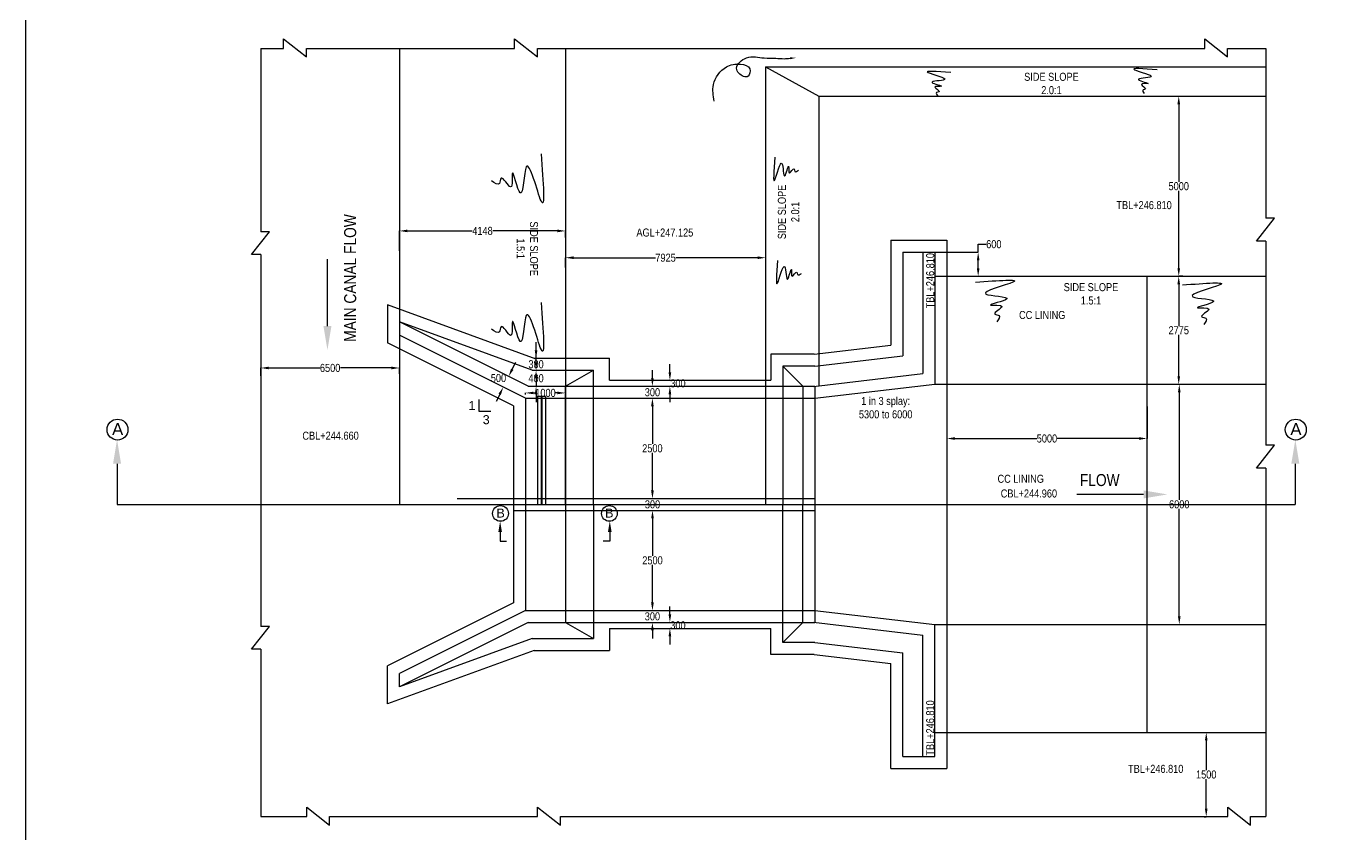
# Model space of a CAD drawing. Header units: inches. Extents: x -392027 to 80613, y -22027 to 270759.
# Drawn here: x -392027 to -359664, y 238156 to 258352 of the extents above; entities that cross this region are included whole.
import ezdxf

# ---------------------------------------------------------------- set-up
doc = ezdxf.new("R2010")
doc.units = ezdxf.units.IN
doc.header["$MEASUREMENT"] = 0
for name, color, linetype in [('GL', 40, 'Continuous'), ('head wall', 4, 'Continuous'), ('main canal', 1, 'Continuous'), ('walls', 130, 'Continuous')]:
    doc.layers.add(name, color=color, linetype=linetype)
doc.styles.add('ARIAL NARROW', font='ARIALN.TTF')
doc.dimstyles.get("Standard").update_dxf_attribs({"dimtxt": 0.18, "dimasz": 0.18, "dimexe": 0.18, "dimexo": 0.0625, "dimgap": 0.09, "dimtad": 0, "dimtih": 1, "dimtoh": 1, "dimdec": 4, "dimzin": 0, "dimdsep": 46, "dimtxsty": 'Standard', "dimcen": 0.09, "dimadec": 0, "dimazin": 0, "dimtfac": 1, "dimtdec": 4, "dimtofl": 0, "dimtmove": 0, "dimatfit": 3, "dimfxl": 1, "dimtolj": 1, "dimtzin": 0, "dimarcsym": 0})
doc.dimstyles.new('STANDARD$0', dxfattribs={"dimscale": 88.888889, "dimtxt": 0.02, "dimasz": 0.02, "dimexe": 0.05, "dimexo": 0.1, "dimgap": 0.002, "dimtad": 2, "dimdec": 0, "dimzin": 1, "dimdsep": 46, "dimtxsty": 'Standard', "dimblk": 'OBLIQUE', "dimcen": 0.09, "dimadec": 0, "dimazin": 0, "dimtfac": 1, "dimtdec": 4, "dimtofl": 0, "dimtmove": 0, "dimatfit": 3, "dimfxl": 1, "dimtolj": 1, "dimtzin": 1, "dimarcsym": 0})

# ---------------------------------------------------------------- blocks, each defined once
blk = doc.blocks.new('*D30')
at = {"layer": 'Defpoints', "color": 0, "transparency": 16777216}
for p in [(-378544, 249249), (-379544, 249143), (-378544, 249180)]:
    blk.add_point(p, dxfattribs=at)
at = {"layer": 'walls', "color": 0, "lineweight": -2, "transparency": 16777216}
for p, q in [((-378544, 249249), (-378544, 249180)), ((-379544, 249143), (-379544, 249180)), ((-379344, 249180), (-379291, 249180)), ((-378744, 249180), (-378797, 249180))]:
    blk.add_line(p, q, dxfattribs=at)
at = {"layer": 'walls', "color": 0, "transparency": 16777216}
for points in [[(-379344, 249213), (-379344, 249147), (-379544, 249180)], [(-378744, 249213), (-378744, 249147), (-378544, 249180)]]:
    blk.add_solid(points, dxfattribs=at)
at = {"layer": 'walls', "color": 0, "transparency": 16777216, "insert": (-379044, 249180), "char_height": 200, "attachment_point": 5, "style": 'ARIAL NARROW'}
blk.add_mtext('\\A1;1000', dxfattribs=at)
blk = doc.blocks.new('*D31')
at = {"layer": 'Defpoints', "color": 0, "transparency": 16777216}
for p in [(-382692, 253229), (-378544, 253063), (-382692, 252732)]:
    blk.add_point(p, dxfattribs=at)
at = {"layer": 'main canal', "color": 0, "lineweight": -2, "transparency": 16777216}
for p, q in [((-382692, 252732), (-382692, 253229)), ((-382492, 253229), (-380876, 253229)), ((-378744, 253229), (-380360, 253229)), ((-378544, 253063), (-378544, 253229))]:
    blk.add_line(p, q, dxfattribs=at)
at = {"layer": 'main canal', "color": 0, "transparency": 16777216}
for points in [[(-382492, 253262), (-382492, 253196), (-382692, 253229)], [(-378744, 253262), (-378744, 253196), (-378544, 253229)]]:
    blk.add_solid(points, dxfattribs=at)
at = {"layer": 'main canal', "color": 0, "transparency": 16777216, "insert": (-380618, 253229), "char_height": 200, "attachment_point": 5, "style": 'ARIAL NARROW'}
blk.add_mtext('\\A1;4148', dxfattribs=at)
blk = doc.blocks.new('*D32')
at = {"layer": 'Defpoints', "color": 0, "transparency": 16777216}
for p in [(-373544, 252559), (-373544, 252559), (-378544, 252317)]:
    blk.add_point(p, dxfattribs=at)
at = {"layer": 'main canal', "color": 0, "lineweight": -2, "transparency": 16777216}
for p, q in [((-378544, 252317), (-378544, 252560)), ((-378344, 252559), (-376299, 252559)), ((-373744, 252559), (-375789, 252559)), ((-373544, 252559), (-373544, 252560))]:
    blk.add_line(p, q, dxfattribs=at)
at = {"layer": 'main canal', "color": 0, "transparency": 16777216}
for points in [[(-378344, 252593), (-378344, 252526), (-378544, 252559)], [(-373744, 252593), (-373744, 252526), (-373544, 252559)]]:
    blk.add_solid(points, dxfattribs=at)
at = {"layer": 'main canal', "color": 0, "transparency": 16777216, "insert": (-376044, 252559), "char_height": 200, "attachment_point": 5, "style": 'ARIAL NARROW'}
blk.add_mtext('\\A1;7925', dxfattribs=at)
blk = doc.blocks.new('*D33')
at = {"layer": 'Defpoints', "color": 0, "transparency": 16777216}
for p in [(-386157, 249607), (-382692, 249804), (-382692, 249656)]:
    blk.add_point(p, dxfattribs=at)
at = {"layer": 'main canal', "color": 0, "lineweight": -2, "transparency": 16777216}
for p, q in [((-386157, 249607), (-386157, 249804)), ((-385957, 249804), (-384680, 249804)), ((-382892, 249804), (-384170, 249804)), ((-382692, 249656), (-382692, 249804))]:
    blk.add_line(p, q, dxfattribs=at)
at = {"layer": 'main canal', "color": 0, "transparency": 16777216}
for points in [[(-385957, 249837), (-385957, 249770), (-386157, 249804)], [(-382892, 249837), (-382892, 249770), (-382692, 249804)]]:
    blk.add_solid(points, dxfattribs=at)
at = {"layer": 'main canal', "color": 0, "transparency": 16777216, "insert": (-384425, 249804), "char_height": 200, "attachment_point": 5, "style": 'ARIAL NARROW'}
blk.add_mtext('\\A1;6500', dxfattribs=at)
blk = doc.blocks.new('*D34')
at = {"layer": 'Defpoints', "color": 0, "transparency": 16777216}
for p in [(-364014, 248839), (-369014, 248041), (-364014, 248041)]:
    blk.add_point(p, dxfattribs=at)
at = {"layer": 'main canal', "color": 0, "lineweight": -2, "transparency": 16777216}
for p, q in [((-364014, 248839), (-364014, 248041)), ((-369014, 248041), (-369014, 248041)), ((-368814, 248041), (-366769, 248041)), ((-364214, 248041), (-366260, 248041))]:
    blk.add_line(p, q, dxfattribs=at)
at = {"layer": 'main canal', "color": 0, "transparency": 16777216}
for points in [[(-368814, 248075), (-368814, 248008), (-369014, 248041)], [(-364214, 248075), (-364214, 248008), (-364014, 248041)]]:
    blk.add_solid(points, dxfattribs=at)
at = {"layer": 'main canal', "color": 0, "transparency": 16777216, "insert": (-366514, 248041), "char_height": 200, "attachment_point": 5, "style": 'ARIAL NARROW'}
blk.add_mtext('\\A1;5000', dxfattribs=at)
blk = doc.blocks.new('*D35')
at = {"layer": 'Defpoints', "color": 0, "transparency": 16777216}
for p in [(-379280, 249746), (-379280, 249346), (-379280, 249346)]:
    blk.add_point(p, dxfattribs=at)
at = {"layer": 'walls', "color": 0, "lineweight": -2, "transparency": 16777216}
for p, q in [((-379280, 249946), (-379280, 250146)), ((-379280, 249746), (-379280, 249746)), ((-379280, 249346), (-379280, 249346)), ((-379280, 249146), (-379280, 248946))]:
    blk.add_line(p, q, dxfattribs=at)
at = {"layer": 'walls', "color": 0, "transparency": 16777216}
for points in [[(-379313, 249946), (-379246, 249946), (-379280, 249746)], [(-379313, 249146), (-379246, 249146), (-379280, 249346)]]:
    blk.add_solid(points, dxfattribs=at)
at = {"layer": 'walls', "color": 0, "transparency": 16777216, "insert": (-379280, 249546), "char_height": 200, "attachment_point": 5, "style": 'ARIAL NARROW'}
blk.add_mtext('\\A1;400', dxfattribs=at)
blk = doc.blocks.new('*D36')
at = {"layer": 'Defpoints', "color": 0, "transparency": 16777216}
for p in [(-376372, 243746), (-376372, 243746), (-376372, 243446)]:
    blk.add_point(p, dxfattribs=at)
at = {"layer": 'walls', "color": 0, "lineweight": -2, "transparency": 16777216}
for p, q in [((-376372, 243946), (-376372, 244146)), ((-376373, 243746), (-376373, 243746)), ((-376373, 243446), (-376373, 243446)), ((-376372, 243246), (-376372, 243046))]:
    blk.add_line(p, q, dxfattribs=at)
at = {"layer": 'walls', "color": 0, "transparency": 16777216}
for points in [[(-376406, 243946), (-376339, 243946), (-376372, 243746)], [(-376406, 243246), (-376339, 243246), (-376372, 243446)]]:
    blk.add_solid(points, dxfattribs=at)
at = {"layer": 'walls', "color": 0, "transparency": 16777216, "insert": (-376372, 243596), "char_height": 200, "attachment_point": 5, "style": 'ARIAL NARROW'}
blk.add_mtext('\\A1;300', dxfattribs=at)
blk = doc.blocks.new('*D50')
at = {"layer": 'Defpoints', "color": 0, "transparency": 16777216}
for p in [(-363221, 252096), (-363221, 249396), (-363218, 249396)]:
    blk.add_point(p, dxfattribs=at)
at = {"layer": 'main canal', "color": 0, "lineweight": -2, "transparency": 16777216}
for p, q in [((-363221, 252096), (-363221, 252096)), ((-363221, 251896), (-363221, 250858)), ((-363221, 249596), (-363221, 250634)), ((-363218, 249396), (-363221, 249396))]:
    blk.add_line(p, q, dxfattribs=at)
at = {"layer": 'main canal', "color": 0, "transparency": 16777216}
for points in [[(-363254, 251896), (-363188, 251896), (-363221, 252096)], [(-363254, 249596), (-363188, 249596), (-363221, 249396)]]:
    blk.add_solid(points, dxfattribs=at)
at = {"layer": 'main canal', "color": 0, "transparency": 16777216, "insert": (-363221, 250746), "char_height": 200, "attachment_point": 5, "style": 'ARIAL NARROW'}
blk.add_mtext('\\A1;2775', dxfattribs=at)
blk = doc.blocks.new('*D51')
at = {"layer": 'Defpoints', "color": 0, "transparency": 16777216}
for p in [(-363208, 249396), (-363208, 243396), (-363208, 243396)]:
    blk.add_point(p, dxfattribs=at)
at = {"layer": 'main canal', "color": 0, "lineweight": -2, "transparency": 16777216}
for p, q in [((-363208, 249396), (-363208, 249396)), ((-363208, 249196), (-363208, 246508)), ((-363208, 243596), (-363208, 246284)), ((-363208, 243396), (-363208, 243396))]:
    blk.add_line(p, q, dxfattribs=at)
at = {"layer": 'main canal', "color": 0, "transparency": 16777216}
for points in [[(-363241, 249196), (-363175, 249196), (-363208, 249396)], [(-363241, 243596), (-363175, 243596), (-363208, 243396)]]:
    blk.add_solid(points, dxfattribs=at)
at = {"layer": 'main canal', "color": 0, "transparency": 16777216, "insert": (-363208, 246396), "char_height": 200, "attachment_point": 5, "style": 'ARIAL NARROW'}
blk.add_mtext('\\A1;6000', dxfattribs=at)
blk = doc.blocks.new('*D71')
at = {"layer": 'Defpoints', "color": 0, "transparency": 16777216}
for p in [(-363221, 256596), (-363221, 252096), (-363118, 252096)]:
    blk.add_point(p, dxfattribs=at)
at = {"layer": 'main canal', "color": 0, "lineweight": -2, "transparency": 16777216}
for p, q in [((-363221, 256596), (-363221, 256596)), ((-363221, 256396), (-363221, 254458)), ((-363221, 252296), (-363221, 254234)), ((-363118, 252096), (-363221, 252096))]:
    blk.add_line(p, q, dxfattribs=at)
at = {"layer": 'main canal', "color": 0, "transparency": 16777216}
for points in [[(-363254, 256396), (-363187, 256396), (-363221, 256596)], [(-363254, 252296), (-363187, 252296), (-363221, 252096)]]:
    blk.add_solid(points, dxfattribs=at)
at = {"layer": 'main canal', "color": 0, "transparency": 16777216, "insert": (-363221, 254346), "char_height": 200, "attachment_point": 5, "style": 'ARIAL NARROW'}
blk.add_mtext('\\A1;5000', dxfattribs=at)
blk = doc.blocks.new('*D72')
at = {"layer": 'Defpoints', "color": 0, "transparency": 16777216}
for p in [(-379280, 250046), (-379280, 249746), (-379280, 249746)]:
    blk.add_point(p, dxfattribs=at)
at = {"layer": 'walls', "color": 0, "lineweight": -2, "transparency": 16777216}
for p, q in [((-379280, 250246), (-379280, 250446)), ((-379280, 250046), (-379280, 250046)), ((-379280, 249746), (-379280, 249746)), ((-379280, 249546), (-379280, 249346))]:
    blk.add_line(p, q, dxfattribs=at)
at = {"layer": 'walls', "color": 0, "transparency": 16777216}
for points in [[(-379313, 250246), (-379246, 250246), (-379280, 250046)], [(-379313, 249546), (-379246, 249546), (-379280, 249746)]]:
    blk.add_solid(points, dxfattribs=at)
at = {"layer": 'walls', "color": 0, "transparency": 16777216, "insert": (-379280, 249896), "char_height": 200, "attachment_point": 5, "style": 'ARIAL NARROW'}
blk.add_mtext('\\A1;300', dxfattribs=at)
blk = doc.blocks.new('*D73')
at = {"layer": 'Defpoints', "color": 0, "transparency": 16777216}
for p in [(-375936, 243446), (-375936, 243446), (-375936, 243296)]:
    blk.add_point(p, dxfattribs=at)
at = {"layer": 'walls', "color": 0, "lineweight": -2, "transparency": 16777216}
for p, q in [((-375936, 243646), (-375936, 243846)), ((-375936, 243446), (-375936, 243446)), ((-375936, 243296), (-375936, 243296)), ((-375936, 243096), (-375936, 242896))]:
    blk.add_line(p, q, dxfattribs=at)
at = {"layer": 'walls', "color": 0, "transparency": 16777216}
for points in [[(-375969, 243646), (-375902, 243646), (-375936, 243446)], [(-375969, 243096), (-375902, 243096), (-375936, 243296)]]:
    blk.add_solid(points, dxfattribs=at)
at = {"layer": 'walls', "color": 0, "transparency": 16777216, "insert": (-375734, 243373), "char_height": 200, "attachment_point": 5, "style": 'ARIAL NARROW'}
blk.add_mtext('\\A1;300', dxfattribs=at)
blk = doc.blocks.new('*D75')
at = {"layer": 'Defpoints', "color": 0, "transparency": 16777216}
for p in [(-376372, 249346), (-376372, 249046), (-376372, 249046)]:
    blk.add_point(p, dxfattribs=at)
at = {"layer": 'walls', "color": 0, "lineweight": -2, "transparency": 16777216}
for p, q in [((-376372, 249546), (-376372, 249746)), ((-376373, 249346), (-376373, 249346)), ((-376373, 249046), (-376373, 249046)), ((-376372, 248846), (-376372, 248646))]:
    blk.add_line(p, q, dxfattribs=at)
at = {"layer": 'walls', "color": 0, "transparency": 16777216}
for points in [[(-376406, 249546), (-376339, 249546), (-376372, 249346)], [(-376406, 248846), (-376339, 248846), (-376372, 249046)]]:
    blk.add_solid(points, dxfattribs=at)
at = {"layer": 'walls', "color": 0, "transparency": 16777216, "insert": (-376372, 249196), "char_height": 200, "attachment_point": 5, "style": 'ARIAL NARROW'}
blk.add_mtext('\\A1;300', dxfattribs=at)
blk = doc.blocks.new('*D74')
at = {"layer": 'Defpoints', "color": 0, "transparency": 16777216}
for p in [(-375936, 249496), (-375936, 249346), (-375936, 249346)]:
    blk.add_point(p, dxfattribs=at)
at = {"layer": 'walls', "color": 0, "lineweight": -2, "transparency": 16777216}
for p, q in [((-375936, 249696), (-375936, 249896)), ((-375936, 249496), (-375936, 249496)), ((-375936, 249346), (-375936, 249346)), ((-375936, 249146), (-375936, 248946))]:
    blk.add_line(p, q, dxfattribs=at)
at = {"layer": 'walls', "color": 0, "transparency": 16777216}
for points in [[(-375969, 249696), (-375902, 249696), (-375936, 249496)], [(-375969, 249146), (-375902, 249146), (-375936, 249346)]]:
    blk.add_solid(points, dxfattribs=at)
at = {"layer": 'walls', "color": 0, "transparency": 16777216, "insert": (-375734, 249419), "char_height": 200, "attachment_point": 5, "style": 'ARIAL NARROW'}
blk.add_mtext('\\A1;300', dxfattribs=at)
blk = doc.blocks.new('*D76')
at = {"layer": 'Defpoints', "color": 0, "transparency": 16777216}
for p in [(-376373, 249046), (-381249, 246546), (-376373, 246546)]:
    blk.add_point(p, dxfattribs=at)
at = {"layer": 'walls', "color": 0, "lineweight": -2, "transparency": 16777216}
for p, q in [((-376373, 249046), (-376373, 249046)), ((-376373, 248846), (-376373, 247908)), ((-376373, 246746), (-376373, 247684)), ((-381249, 246546), (-376372, 246546))]:
    blk.add_line(p, q, dxfattribs=at)
at = {"layer": 'walls', "color": 0, "transparency": 16777216}
for points in [[(-376406, 248846), (-376339, 248846), (-376373, 249046)], [(-376406, 246746), (-376339, 246746), (-376373, 246546)]]:
    blk.add_solid(points, dxfattribs=at)
at = {"layer": 'walls', "color": 0, "transparency": 16777216, "insert": (-376373, 247796), "char_height": 200, "attachment_point": 5, "style": 'ARIAL NARROW'}
blk.add_mtext('\\A1;2500', dxfattribs=at)
blk = doc.blocks.new('*D77')
at = {"layer": 'Defpoints', "color": 0, "transparency": 16777216}
for p in [(-376370, 246545), (-376370, 246245), (-376370, 246245)]:
    blk.add_point(p, dxfattribs=at)
at = {"layer": 'walls', "color": 0, "lineweight": -2, "transparency": 16777216}
for p, q in [((-376370, 246745), (-376370, 246945)), ((-376370, 246545), (-376370, 246545)), ((-376370, 246245), (-376370, 246245)), ((-376370, 246045), (-376370, 245845))]:
    blk.add_line(p, q, dxfattribs=at)
at = {"layer": 'walls', "color": 0, "transparency": 16777216}
for points in [[(-376403, 246745), (-376337, 246745), (-376370, 246545)], [(-376403, 246045), (-376337, 246045), (-376370, 246245)]]:
    blk.add_solid(points, dxfattribs=at)
at = {"layer": 'walls', "color": 0, "transparency": 16777216, "insert": (-376370, 246395), "char_height": 200, "attachment_point": 5, "style": 'ARIAL NARROW'}
blk.add_mtext('\\A1;300', dxfattribs=at)
blk = doc.blocks.new('*D78')
at = {"layer": 'Defpoints', "color": 0, "transparency": 16777216}
for p in [(-376370, 246246), (-376370, 243746), (-376370, 243746)]:
    blk.add_point(p, dxfattribs=at)
at = {"layer": 'walls', "color": 0, "lineweight": -2, "transparency": 16777216}
for p, q in [((-376370, 246246), (-376370, 246246)), ((-376370, 246046), (-376370, 245108)), ((-376370, 243946), (-376370, 244884)), ((-376370, 243746), (-376370, 243746))]:
    blk.add_line(p, q, dxfattribs=at)
at = {"layer": 'walls', "color": 0, "transparency": 16777216}
for points in [[(-376403, 246046), (-376337, 246046), (-376370, 246246)], [(-376403, 243946), (-376337, 243946), (-376370, 243746)]]:
    blk.add_solid(points, dxfattribs=at)
at = {"layer": 'walls', "color": 0, "transparency": 16777216, "insert": (-376370, 244996), "char_height": 200, "attachment_point": 5, "style": 'ARIAL NARROW'}
blk.add_mtext('\\A1;2500', dxfattribs=at)
blk = doc.blocks.new('*D79')
at = {"layer": 'Defpoints', "color": 0, "transparency": 16777216}
for p in [(-369314, 252696), (-368233, 252696), (-369314, 252096)]:
    blk.add_point(p, dxfattribs=at)
at = {"layer": 'main canal', "color": 0, "lineweight": -2, "transparency": 16777216}
for p, q in [((-368233, 252696), (-368233, 252896)), ((-368233, 252896), (-368033, 252896)), ((-369314, 252696), (-368232, 252696)), ((-368233, 252296), (-368233, 252496)), ((-369314, 252096), (-368232, 252096))]:
    blk.add_line(p, q, dxfattribs=at)
at = {"layer": 'main canal', "color": 0, "transparency": 16777216}
for points in [[(-368266, 252496), (-368199, 252496), (-368233, 252696)], [(-368266, 252296), (-368199, 252296), (-368233, 252096)]]:
    blk.add_solid(points, dxfattribs=at)
at = {"layer": 'main canal', "color": 0, "transparency": 16777216, "insert": (-367841, 252896), "char_height": 200, "attachment_point": 5, "style": 'ARIAL NARROW'}
blk.add_mtext('\\A1;600', dxfattribs=at)
blk = doc.blocks.new('*D90')
at = {"layer": 'Defpoints', "color": 0, "transparency": 16777216}
for p in [(-362582, 240696), (-362534, 240696), (-362582, 238591)]:
    blk.add_point(p, dxfattribs=at)
at = {"layer": 'main canal', "color": 0, "lineweight": -2, "transparency": 16777216}
for p, q in [((-362582, 240696), (-362534, 240696)), ((-362534, 240496), (-362534, 239756)), ((-362534, 238791), (-362534, 239532)), ((-362582, 238591), (-362534, 238591))]:
    blk.add_line(p, q, dxfattribs=at)
at = {"layer": 'main canal', "color": 0, "transparency": 16777216}
for points in [[(-362567, 240496), (-362501, 240496), (-362534, 240696)], [(-362567, 238791), (-362501, 238791), (-362534, 238591)]]:
    blk.add_solid(points, dxfattribs=at)
at = {"layer": 'main canal', "color": 0, "transparency": 16777216, "insert": (-362534, 239644), "char_height": 200, "attachment_point": 5, "style": 'ARIAL NARROW'}
blk.add_mtext('\\A1;1500', dxfattribs=at)
blk = doc.blocks.new('*D91')
at = {"layer": 'Defpoints', "color": 0, "transparency": 16777216}
for p in [(-379965, 249592), (-379965, 249592), (-380099, 249324)]:
    blk.add_point(p, dxfattribs=at)
at = {"layer": 'walls', "color": 0, "lineweight": -2, "transparency": 16777216}
for p, q in [((-379875, 249771), (-379786, 249950)), ((-379965, 249592), (-379965, 249592)), ((-380099, 249324), (-380099, 249324)), ((-380188, 249145), (-380278, 248966))]:
    blk.add_line(p, q, dxfattribs=at)
at = {"layer": 'walls', "color": 0, "transparency": 16777216}
for points in [[(-379905, 249786), (-379846, 249756), (-379965, 249592)], [(-380218, 249160), (-380159, 249130), (-380099, 249324)]]:
    blk.add_solid(points, dxfattribs=at)
at = {"layer": 'walls', "color": 0, "transparency": 16777216, "insert": (-380219, 249552), "char_height": 200, "attachment_point": 5, "style": 'ARIAL NARROW'}
blk.add_mtext('\\A1;500', dxfattribs=at)

msp = doc.modelspace()

# ---------------------------------------------------------------- linework, layer by layer
msp.add_lwpolyline([(-380709.8, 249012.7), (-380709.8, 248728.5), (-380409.4, 248728.5)])
at = {"layer": 'GL', "color": 0}
msp.add_spline([(-374827.9, 256472.2), (-374847.5, 256884.5), (-374523.4, 257326.2), (-374169.8, 257394.9), (-373938.2, 257277.1), (-373980.8, 257094.9), (-374210.9, 257167.3), (-374268, 257296.7), (-374022.4, 257551.9), (-373580.4, 257551.9), (-373286.4, 257543.6), (-373080.3, 257533.2), (-372933.7, 257543.6)], degree=3, dxfattribs=at)
msp.add_solid([(-372932.1, 257518.7), (-372784, 257553.1), (-372935.2, 257568.6)], dxfattribs=at)
at = {"layer": 'head wall', "color": 0}
for p, q in [((-382691.8, 257790), (-382691.8, 246396.3)), ((-378544.3, 257790), (-378544.3, 246396.3)), ((-378544.2, 257790), (-378544.2, 246396.3)), ((-373544.3, 257326.3), (-373544.3, 246396.3)), ((-373544.3, 257326.3), (-361041, 257326.3)), ((-373544.3, 257326.3), (-372214.3, 256596.3)), ((-372214.3, 256596.3), (-361041, 256596.3)), ((-372214.3, 256596.3), (-372214.3, 249360)), ((-382691.8, 255793.1), (-382691.8, 246396.3)), ((-369614.3, 252696.3), (-369614.3, 249663.4)), ((-369314.3, 252696.3), (-369314.3, 249396.3)), ((-369314.3, 252096.3), (-361041, 252096.3)), ((-364014.3, 252096.3), (-364014.3, 240696.3)), ((-379544.2, 249046.4), (-382691.7, 250620.3)), ((-372614.3, 249346.3), (-373114.3, 249851.8)), ((-372349.1, 249344.3), (-369614.3, 249663.4)), ((-379473.4, 249346.3), (-378544.2, 249346.3)), ((-379473.4, 249346.3), (-372314.3, 249346.3)), ((-372614.3, 249346.3), (-372614.3, 246396.3)), ((-372314.3, 249046.3), (-369314.3, 249396.3)), ((-372314.3, 249346.3), (-372314.3, 246396.3)), ((-369314.3, 249396.3), (-361041, 249396.3)), ((-379544.2, 249046.3), (-379544.2, 243746.3)), ((-379544.2, 249046.3), (-372314.3, 249046.3)), ((-378544.2, 246546.3), (-372314.3, 246546.3)), ((-369014.3, 246396.3), (-369014.3, 239796.3)), ((-379844.2, 243931.7), (-382991.8, 242358)), ((-377444.2, 243296.3), (-377444.2, 242746.3)), ((-377444.2, 243296.3), (-373414.3, 243296.3)), ((-373414.3, 242640.9), (-373414.3, 243296.3)), ((-379325.9, 242746.3), (-382991.8, 241408.3)), ((-379325.9, 242746.3), (-377444.2, 242746.3)), ((-372331.7, 242640.9), (-373414.3, 242640.9)), ((-372331.7, 242640.9), (-370414.3, 242417.2)), ((-370414.3, 239796.3), (-370414.3, 242417.2)), ((-382991.8, 241408.3), (-382991.8, 242358))]:
    msp.add_line(p, q, dxfattribs=at)
at = {"layer": 'head wall', "color": 0, "ltscale": 25}
for p, q in [((-370414.3, 252996.3), (-370414.3, 250375.5)), ((-370414.3, 252996.3), (-369014.3, 252996.3)), ((-369014.3, 252996.3), (-369014.3, 246396.3)), ((-370114.3, 252696.3), (-370114.3, 250108.4)), ((-372331.7, 250151.8), (-370414.3, 250375.5)), ((-379308.2, 250046.3), (-377444.2, 250046.3)), ((-372331.7, 250151.8), (-373414.3, 250151.8)), ((-373414.3, 250151.8), (-373414.3, 249496.3)), ((-373114.3, 249851.8), (-373114.3, 246396.3)), ((-372314.3, 249851.8), (-373114.3, 249851.8)), ((-372314.3, 249851.8), (-370114.3, 250108.4)), ((-379379, 249746.3), (-377844.2, 249746.3)), ((-377444.2, 249496.3), (-373414.3, 249496.3)), ((-373114.3, 242940.9), (-373114.3, 246396.3)), ((-372614.3, 243446.3), (-372614.3, 246396.3)), ((-372614.3, 243446.3), (-372614.3, 246396.3)), ((-372314.3, 246396.3), (-372314.3, 243446.3)), ((-379829.2, 246246.3), (-372314.3, 246246.3)), ((-379544.2, 243746.3), (-372314.3, 243746.3)), ((-372314.3, 243746.3), (-369314.3, 243396.3)), ((-379473.4, 243446.3), (-372314.3, 243446.3)), ((-372614.3, 243446.3), (-373114.3, 242940.9)), ((-372349.1, 243448.4), (-369614.3, 243129.3)), ((-369314.3, 243396.3), (-361041, 243396.3)), ((-369314.3, 240096.3), (-369314.3, 243396.3)), ((-379379, 243046.3), (-377844.2, 243046.3)), ((-369614.3, 240096.3), (-369614.3, 243129.3)), ((-372314.3, 242940.9), (-373114.3, 242940.9)), ((-372314.3, 242940.9), (-370114.3, 242684.2)), ((-370114.3, 240096.3), (-370114.3, 242684.2)), ((-369314.3, 240696.3), (-361041, 240696.3)), ((-370114.3, 240096.3), (-369314.3, 240096.3))]:
    msp.add_line(p, q, dxfattribs=at)
at = {"layer": 'head wall', "color": 0, "ltscale": 500}
for p, q in [((-382991.8, 251384.4), (-382991.8, 250435)), ((-379276.1, 250028.2), (-382991.8, 251384.4)), ((-379379, 249746.3), (-382691.8, 250955.5)), ((-379844.2, 248861.1), (-382991.8, 250435)), ((-377444.2, 249496.3), (-377444.2, 250046.3)), ((-378544.2, 249346.3), (-377844.2, 249746.3)), ((-377844.2, 246396.3), (-377844.2, 249746.3)), ((-378544.2, 246396.3), (-378544.2, 249346.3)), ((-379844.2, 248861.1), (-379844.2, 243931.7)), ((-378544.2, 246396.3), (-378544.2, 243446.3)), ((-377844.2, 246396.3), (-377844.2, 243046.3)), ((-379544.2, 243746.3), (-382691.8, 242172.6)), ((-379473.4, 243446.3), (-382691.8, 241837.1)), ((-378544.2, 243446.3), (-377844.2, 243046.3)), ((-379379, 243046.3), (-382691.8, 241837.1)), ((-382691.8, 241837.1), (-382691.8, 242172.6))]:
    msp.add_line(p, q, dxfattribs=at)
at = {"layer": 'head wall', "color": 0}
msp.add_lwpolyline([(-322900.1, 221521.8), (-392026.7, 221521.8), (-392026.7, 270759.1), (-322900.1, 270759.1)], close=True, dxfattribs=at)
for points in [[(-363759.6, 257255), (-364321.3, 257255), (-363915.6, 257078.1), (-364227.7, 257005.2), (-363988.4, 256911.5), (-364154.8, 256890.7), (-364050.8, 256776.2), (-364113.2, 256755.4), (-364082, 256661.7)], [(-368917.7, 257186), (-369479.4, 257186), (-369073.7, 257009.1), (-369385.8, 256936.2), (-369146.5, 256842.5), (-369313, 256821.7), (-369208.9, 256707.2), (-369271.4, 256686.4), (-369240.1, 256592.7)], [(-373312, 255070.8), (-373312, 254509.1), (-373135.1, 254914.7), (-373062.2, 254602.7), (-372968.5, 254841.9), (-372947.7, 254675.5), (-372833.2, 254779.5), (-372812.4, 254717.1), (-372718.7, 254748.3)], [(-373243, 252490.8), (-373243, 251929.1), (-373066.1, 252334.8), (-372993.2, 252022.7), (-372899.5, 252262), (-372878.7, 252095.5), (-372764.2, 252199.6), (-372743.4, 252137.1), (-372649.7, 252168.3)], [(-368299.5, 251946.1), (-367363.4, 251946.1), (-368039.5, 251651.1), (-367519.4, 251529.7), (-367918.1, 251373.5), (-367640.8, 251338.9), (-367814.1, 251148), (-367710.1, 251113.3), (-367762.1, 250957.2)], [(-363130.1, 251877.8), (-362194, 251877.8), (-362870.1, 251582.9), (-362350, 251461.4), (-362748.7, 251305.3), (-362471.4, 251270.6), (-362644.7, 251079.8), (-362540.7, 251045.1), (-362592.7, 250888.9)]]:
    msp.add_spline(points, degree=3, dxfattribs=at)
at = {"layer": 'main canal', "color": 0}
for p, q in [((-385587.8, 257790), (-385587.8, 258026.2)), ((-385587.8, 258026.2), (-385016.3, 257575.9)), ((-379816.4, 257790), (-379816.4, 258026.2)), ((-379816.4, 258026.2), (-379245, 257575.9)), ((-362572.9, 257790), (-362572.9, 258026.2)), ((-362572.9, 258026.2), (-362001.5, 257575.9)), ((-386157.4, 257790), (-385587.8, 257790)), ((-386157.4, 257790), (-386157.4, 253208.8)), ((-385016.3, 257790), (-379816.4, 257790)), ((-385016.3, 257575.9), (-385016.3, 257790)), ((-379245, 257790), (-362572.9, 257790)), ((-379245, 257575.9), (-379245, 257790)), ((-362001.5, 257790), (-361041, 257790)), ((-362001.5, 257575.9), (-362001.5, 257790)), ((-361041, 257790), (-361041, 253546.6)), ((-361277.1, 252975.2), (-360826.9, 253546.6)), ((-360826.9, 253546.6), (-361041, 253546.6)), ((-386393.5, 252637.4), (-385943.3, 253208.8)), ((-385943.3, 253208.8), (-386157.4, 253208.8)), ((-361041, 252975.2), (-361277.1, 252975.2)), ((-361041, 252975.2), (-361041, 247871.7)), ((-386157.4, 252637.4), (-386393.5, 252637.4)), ((-386157.4, 252637.4), (-386157.4, 243346.8)), ((-384492, 250850.6), (-384492, 252522.5)), ((-370114.3, 252696.3), (-369314.3, 252696.3)), ((-361277.1, 247300.3), (-360826.9, 247871.7)), ((-360826.9, 247871.7), (-361041, 247871.7)), ((-389749.1, 247412), (-389749.1, 246396.3)), ((-361041, 247300.3), (-361277.1, 247300.3)), ((-361041, 247300.3), (-361041, 238591.4)), ((-360307.8, 247412), (-360307.8, 246396.3)), ((-364099.4, 246644), (-365771.3, 246644)), ((-386393.5, 242775.4), (-385943.3, 243346.8)), ((-385943.3, 243346.8), (-386157.4, 243346.8)), ((-386157.4, 242775.4), (-386393.5, 242775.4)), ((-386157.4, 242775.4), (-386157.4, 238591.4)), ((-370414.3, 239796.3), (-369014.3, 239796.3)), ((-386157.4, 238591.4), (-385011.2, 238591.4)), ((-385011.2, 238591.4), (-385011.2, 238827.5)), ((-385011.2, 238827.5), (-384439.8, 238377.3)), ((-384439.8, 238591.4), (-379239.9, 238591.4)), ((-384439.8, 238377.3), (-384439.8, 238591.4)), ((-379239.9, 238591.4), (-379239.9, 238827.5)), ((-379239.9, 238827.5), (-378668.4, 238377.3)), ((-378668.4, 238591.4), (-361996.3, 238591.4)), ((-378668.4, 238377.3), (-378668.4, 238591.4)), ((-361996.3, 238591.4), (-361996.3, 238827.5)), ((-361996.3, 238827.5), (-361424.9, 238377.3)), ((-361424.9, 238591.4), (-361041, 238591.4)), ((-361424.9, 238377.3), (-361424.9, 238591.4))]:
    msp.add_line(p, q, dxfattribs=at)
at = {"layer": 'main canal', "color": 0, "ltscale": 50}
msp.add_line((-389749.1, 246396.3), (-360307.8, 246396.3), dxfattribs=at)
at = {"layer": 'main canal', "color": 0}
for centre in [(-389737.3, 248263.1), (-360296.1, 248263.1)]:
    msp.add_circle(centre, 261.6, dxfattribs=at)
for points in [[(-379155.5, 255151.7), (-379155.5, 253981.6), (-379524.1, 254826.7), (-379675.9, 254176.6), (-379871.1, 254675), (-379914.5, 254328.3), (-380153, 254545), (-380196.4, 254415), (-380391.6, 254480)], [(-379155.5, 251442.1), (-379155.5, 250272), (-379524.1, 251117), (-379675.9, 250467), (-379871.1, 250965.3), (-379914.5, 250618.7), (-380153, 250835.3), (-380196.4, 250705.3), (-380391.6, 250770.3)]]:
    msp.add_spline(points, degree=3, dxfattribs=at)
for points in [[(-384592, 250850.6), (-384392, 250850.6), (-384492, 250250.6)], [(-389649.1, 247412), (-389849.1, 247412), (-389749.1, 248012)], [(-360207.8, 247412), (-360407.8, 247412), (-360307.8, 248012)], [(-364099.4, 246544), (-364099.4, 246744), (-363499.4, 246644)]]:
    msp.add_solid(points, dxfattribs=at)
at = {"layer": 'walls', "color": 0}
for p, q in [((-379473.4, 249346.3), (-382691.8, 250955.5)), ((-379244.2, 249093.8), (-379244.2, 246396.3)), ((-379044.2, 249093.8), (-379244.2, 249093.8)), ((-379154.2, 249093.8), (-379154.2, 246396.3)), ((-379134.2, 249093.8), (-379134.2, 246396.3)), ((-379044.2, 249093.8), (-379044.2, 246396.3)), ((-380176.6, 245708.1), (-380176.6, 245472.1)), ((-377438.1, 245708.1), (-377438.1, 245472.1)), ((-380176.6, 245472.1), (-380015.9, 245472.1)), ((-377438.1, 245472.1), (-377598.9, 245472.1))]:
    msp.add_line(p, q, dxfattribs=at)
at = {"layer": 'walls', "color": 0, "ltscale": 12.5}
msp.add_line((-379044.2, 249093.8), (-379044.2, 246396.3), dxfattribs=at)
at = {"layer": 'walls', "color": 0}
for centre in [(-380167.8, 246168.3), (-377447, 246168.3)]:
    msp.add_circle(centre, 196.2, dxfattribs=at)
for points in [[(-380132, 245708.1), (-380222, 245708.1), (-380177, 245978.1)], [(-377482.8, 245708.1), (-377392.8, 245708.1), (-377437.8, 245978.1)]]:
    msp.add_solid(points, dxfattribs=at)

# ---------------------------------------------------------------- texts
at = {"layer": 'head wall', "color": 0, "char_height": 200, "style": 'ARIAL NARROW'}
for s, insert, width, attachment_point in [('SIDE SLOPE\\P2.0:1', (-366401.9, 256644.4), 2125.56, 8), ('AGL+247.125', (-376772.1, 253288.3), 2879.04, 1), ('SIDE SLOPE\\P1.5:1', (-365413.8, 251924), 2125.56, 2), ('1 in 3 splay:\\P5300 to 6000', (-370544.2, 249079.5), 2125.56, 2), ('CBL+244.660', (-385117.6, 248211.9), 1933.217, 1), ('CBL+244.960', (-367668.9, 246767.9), 1633.217, 1)]:
    msp.add_mtext(s, dxfattribs=dict(at, insert=insert, width=width, attachment_point=attachment_point))
at = {"layer": 'head wall', "color": 0, "char_height": 200, "rotation": 90, "style": 'ARIAL NARROW'}
for s, insert, width, attachment_point in [('SIDE SLOPE\\P2.0:1', (-372701.4, 253703), 2125.56, 8), ('TBL+246.810', (-369531.4, 251293.5), 2879.04, 1)]:
    msp.add_mtext(s, dxfattribs=dict(at, insert=insert, width=width, attachment_point=attachment_point))
at = {"layer": 'head wall', "color": 0, "ltscale": 25, "insert": (-369531.4, 241499.1), "char_height": 200, "width": 2879.04, "attachment_point": 3, "rotation": 90, "style": 'ARIAL NARROW'}
msp.add_mtext('TBL+246.810', dxfattribs=at)
at = {"layer": 'main canal', "color": 0, "attachment_point": 1, "style": 'ARIAL NARROW'}
for s, insert, char_height, width in [('TBL+246.810', (-364778, 253974.3), 200, 2125.56), ('{\\fArial|b0|i0|c0|p34;A}', (-389873.8, 248426.4), 300, 488.047), ('{\\fArial|b0|i0|c0|p34;A}', (-360432.6, 248426.4), 300, 488.047), ('FLOW', (-365691.5, 247153.4), 300, 1651.51), ('TBL+246.810', (-364487.2, 239886.5), 200, 2125.56)]:
    msp.add_mtext(s, dxfattribs=dict(at, insert=insert, char_height=char_height, width=width))
at = {"layer": 'main canal', "color": 0, "style": 'ARIAL NARROW'}
for s, insert, char_height, width, attachment_point, rotation in [('MAIN CANAL FLOW', (-384074.5, 250457.8), 300, 5272.545, 1, 90), ('SIDE SLOPE\\P1.5:1', (-379230.7, 252785.6), 200, 2125.56, 2, 270)]:
    msp.add_mtext(s, dxfattribs=dict(at, insert=insert, char_height=char_height, width=width, attachment_point=attachment_point, rotation=rotation))
at = {"layer": 'walls', "color": 0, "style": 'ARIAL NARROW'}
for s, insert, char_height, width, attachment_point in [('CC LINING  ', (-367210.7, 251228.1), 200, 1226.361, 1), ('{\\fArial|b0|i0|c0|p34;1}', (-380967.5, 248978.6), 225, 366.035, 1), ('{\\fArial|b0|i0|c0|p34;3}', (-380612.8, 248624.3), 225, 366.035, 1), ('CC LINING  ', (-367748.1, 247135.6), 200, 1226.361, 1), ('{\\fArial|b0|i0|c0|p34;B}', (-380270.2, 246290.8), 225, 366.035, 1), ('{\\fArial|b0|i0|c0|p34;B}', (-377344.6, 246290.8), 225, 366.035, 3)]:
    msp.add_mtext(s, dxfattribs=dict(at, insert=insert, char_height=char_height, width=width, attachment_point=attachment_point))

# ---------------------------------------------------------------- dimensions: what is measured, and where the dimension line sits
at = {"layer": 'main canal', "color": 0}
for base, p1, p2, text, picture, middle in [((-363220.7, 252096.3), (-363220.7, 256596.3), (-363117.8, 252096.3), '5000', '*D71', (-363220.7, 254346.3)), ((-363220.8, 249396.3), (-363220.8, 252096.3), (-363217.8, 249396.3), '2775', '*D50', (-363220.8, 250746.3)), ((-362534.1, 240696.3), (-362581.9, 238591.4), (-362581.9, 240696.3), '1500', '*D90', (-362534.1, 239643.9))]:
    dim = msp.add_linear_dim(base=base, p1=p1, p2=p2, angle=90, text=text, dimstyle='STANDARD$0', override={"dimscale": 1, "dimtxt": 200, "dimasz": 200, "dimexe": 0.18, "dimexo": 0.0625, "dimgap": 10, "dimtad": 0, "dimtih": 1, "dimtoh": 1, "dimzin": 0, "dimtxsty": 'ARIAL NARROW', "dimtzin": 0}, dxfattribs=at)
    dim.commit()
    dim.dimension.update_dxf_attribs({"geometry": picture, "text_midpoint": middle})
for base, p1, p2, override, picture, middle in [((-382691.8084, 253229.1094), (-378544.2532, 253063.2669), (-382691.8084, 252732.2495), {"dimscale": 1, "dimtxt": 200, "dimasz": 200, "dimexe": 0.18, "dimexo": 0.0625, "dimgap": 10, "dimtad": 0, "dimtih": 1, "dimtoh": 1, "dimzin": 0, "dimtxsty": 'ARIAL NARROW', "dimtzin": 0}, '*D31', (-380618.0308, 253229.1094)), ((-364014.3, 248041.2), (-369014.3, 248041.2), (-364014.3, 248839.3), {"dimscale": 1, "dimtxt": 200, "dimasz": 200, "dimexe": 0.18, "dimexo": 0.0625, "dimgap": 10, "dimtad": 0, "dimtih": 1, "dimtoh": 1, "dimzin": 0, "dimtxsty": 'ARIAL NARROW', "dimtmove": 2, "dimtzin": 0}, '*D34', (-366514.3, 248041.2))]:
    dim = msp.add_linear_dim(base=base, p1=p1, p2=p2, dimstyle='STANDARD$0', override=override, dxfattribs=at)
    dim.commit()
    dim.dimension.update_dxf_attribs({"geometry": picture, "text_midpoint": middle})
for base, p1, p2, picture, middle in [((-368232.6, 252696.3), (-369314.3, 252096.3), (-369314.3, 252696.3), '*D79', (-367841.2, 252896.3)), ((-363208.1, 243396.3), (-363208.1, 249396.3), (-363208.1, 243396.3), '*D51', (-363208.1, 246396.3))]:
    dim = msp.add_linear_dim(base=base, p1=p1, p2=p2, angle=90, dimstyle='STANDARD$0', override={"dimscale": 1, "dimtxt": 200, "dimasz": 200, "dimexe": 0.18, "dimexo": 0.0625, "dimgap": 10, "dimtad": 0, "dimtih": 1, "dimtoh": 1, "dimzin": 0, "dimtxsty": 'ARIAL NARROW', "dimtzin": 0}, dxfattribs=at)
    dim.commit()
    dim.dimension.update_dxf_attribs({"geometry": picture, "text_midpoint": middle})
for base, p1, p2, text, dimstyle, override, picture, middle in [((-373544.3, 252559.4), (-378544.3, 252317.4), (-373544.3, 252559.4), '7925', 'Standard', {"dimtxt": 200, "dimasz": 200, "dimgap": 10, "dimdec": 0, "dimtxsty": 'ARIAL NARROW'}, '*D32', (-376044.3, 252559.4)), ((-382691.8, 249803.7), (-386157.4, 249606.8), (-382691.8, 249656), '6500', 'STANDARD$0', {"dimscale": 1, "dimtxt": 200, "dimasz": 200, "dimexe": 0.18, "dimexo": 0.0625, "dimgap": 10, "dimtad": 0, "dimtih": 1, "dimtoh": 1, "dimzin": 0, "dimtxsty": 'ARIAL NARROW', "dimtzin": 0}, '*D33', (-384424.6, 249803.7))]:
    dim = msp.add_linear_dim(base=base, p1=p1, p2=p2, text=text, dimstyle=dimstyle, override=override, dxfattribs=at)
    dim.commit()
    dim.dimension.update_dxf_attribs({"geometry": picture, "text_midpoint": middle})
at = {"layer": 'walls', "color": 0}
for base, p1, p2, angle, picture, middle in [((-379279.5, 249746.3), (-379279.5, 250046.3), (-379279.5, 249746.3), 90, '*D72', (-379279.5, 249896.3)), ((-379279.7, 249346.3), (-379279.7, 249746.3), (-379279.7, 249346.3), 90, '*D35', (-379279.7, 249546.3)), ((-376372.4, 249046.3), (-376372.4, 249346.3), (-376372.4, 249046.3), 270, '*D75', (-376372.4, 249196.3)), ((-376372.6, 246546.3), (-376372.6, 249046.3), (-381248.6, 246546.3), 90, '*D76', (-376372.6, 247796.3)), ((-376370, 246245.4), (-376370, 246545.4), (-376370, 246245.4), 270, '*D77', (-376370, 246395.4)), ((-376370.1, 243746), (-376370.1, 246246), (-376370.1, 243746), 90, '*D78', (-376370.1, 244996)), ((-376372.4, 243746.3), (-376372.4, 243446.3), (-376372.4, 243746.3), 90, '*D36', (-376372.4, 243596.3))]:
    dim = msp.add_linear_dim(base=base, p1=p1, p2=p2, angle=angle, dimstyle='STANDARD$0', override={"dimscale": 1, "dimtxt": 200, "dimasz": 200, "dimexe": 0.18, "dimexo": 0.0625, "dimgap": 10, "dimtad": 0, "dimtih": 1, "dimtoh": 1, "dimzin": 0, "dimtxsty": 'ARIAL NARROW', "dimtmove": 2, "dimtzin": 0}, dxfattribs=at)
    dim.commit()
    dim.dimension.update_dxf_attribs({"geometry": picture, "text_midpoint": middle})
dim = msp.add_aligned_dim(p1=(-380098.9, 249323.8), p2=(-379964.8, 249592), distance=0, text='500', dimstyle='STANDARD$0', override={"dimscale": 1, "dimtxt": 200, "dimasz": 200, "dimexe": 0.18, "dimexo": 0.0625, "dimgap": 10, "dimtad": 0, "dimtih": 1, "dimtoh": 1, "dimzin": 0, "dimtxsty": 'ARIAL NARROW', "dimtmove": 2, "dimtzin": 0}, dxfattribs=at)
dim.commit()
dim.dimension.update_dxf_attribs({"geometry": '*D91', "text_midpoint": (-380219.2, 249551.6)})
for base, p1, p2, angle, picture, middle in [((-375935.8, 249346.3), (-375935.8, 249496.3), (-375935.8, 249346.3), 270, '*D74', (-375733.7, 249419.3)), ((-375935.8, 243446.3), (-375935.8, 243296.3), (-375935.8, 243446.3), 90, '*D73', (-375733.7, 243373.4))]:
    dim = msp.add_linear_dim(base=base, p1=p1, p2=p2, angle=angle, text='300', dimstyle='STANDARD$0', override={"dimscale": 1, "dimtxt": 200, "dimasz": 200, "dimexe": 0.18, "dimexo": 0.0625, "dimgap": 10, "dimtad": 0, "dimtih": 1, "dimtoh": 1, "dimzin": 0, "dimtxsty": 'ARIAL NARROW', "dimtmove": 2, "dimtzin": 0}, dxfattribs=at)
    dim.commit()
    dim.dimension.update_dxf_attribs({"geometry": picture, "text_midpoint": middle, "dimtype": 160})
dim = msp.add_linear_dim(base=(-378544.2, 249180), p1=(-379544.2, 249142.8), p2=(-378544.2, 249248.6), dimstyle='Standard', override={"dimtxt": 200, "dimasz": 200, "dimgap": 10, "dimdec": 0, "dimtxsty": 'ARIAL NARROW'}, dxfattribs=at)
dim.commit()
dim.dimension.update_dxf_attribs({"geometry": '*D30', "text_midpoint": (-379044.2, 249180)})

doc.saveas('drawing.dxf')
